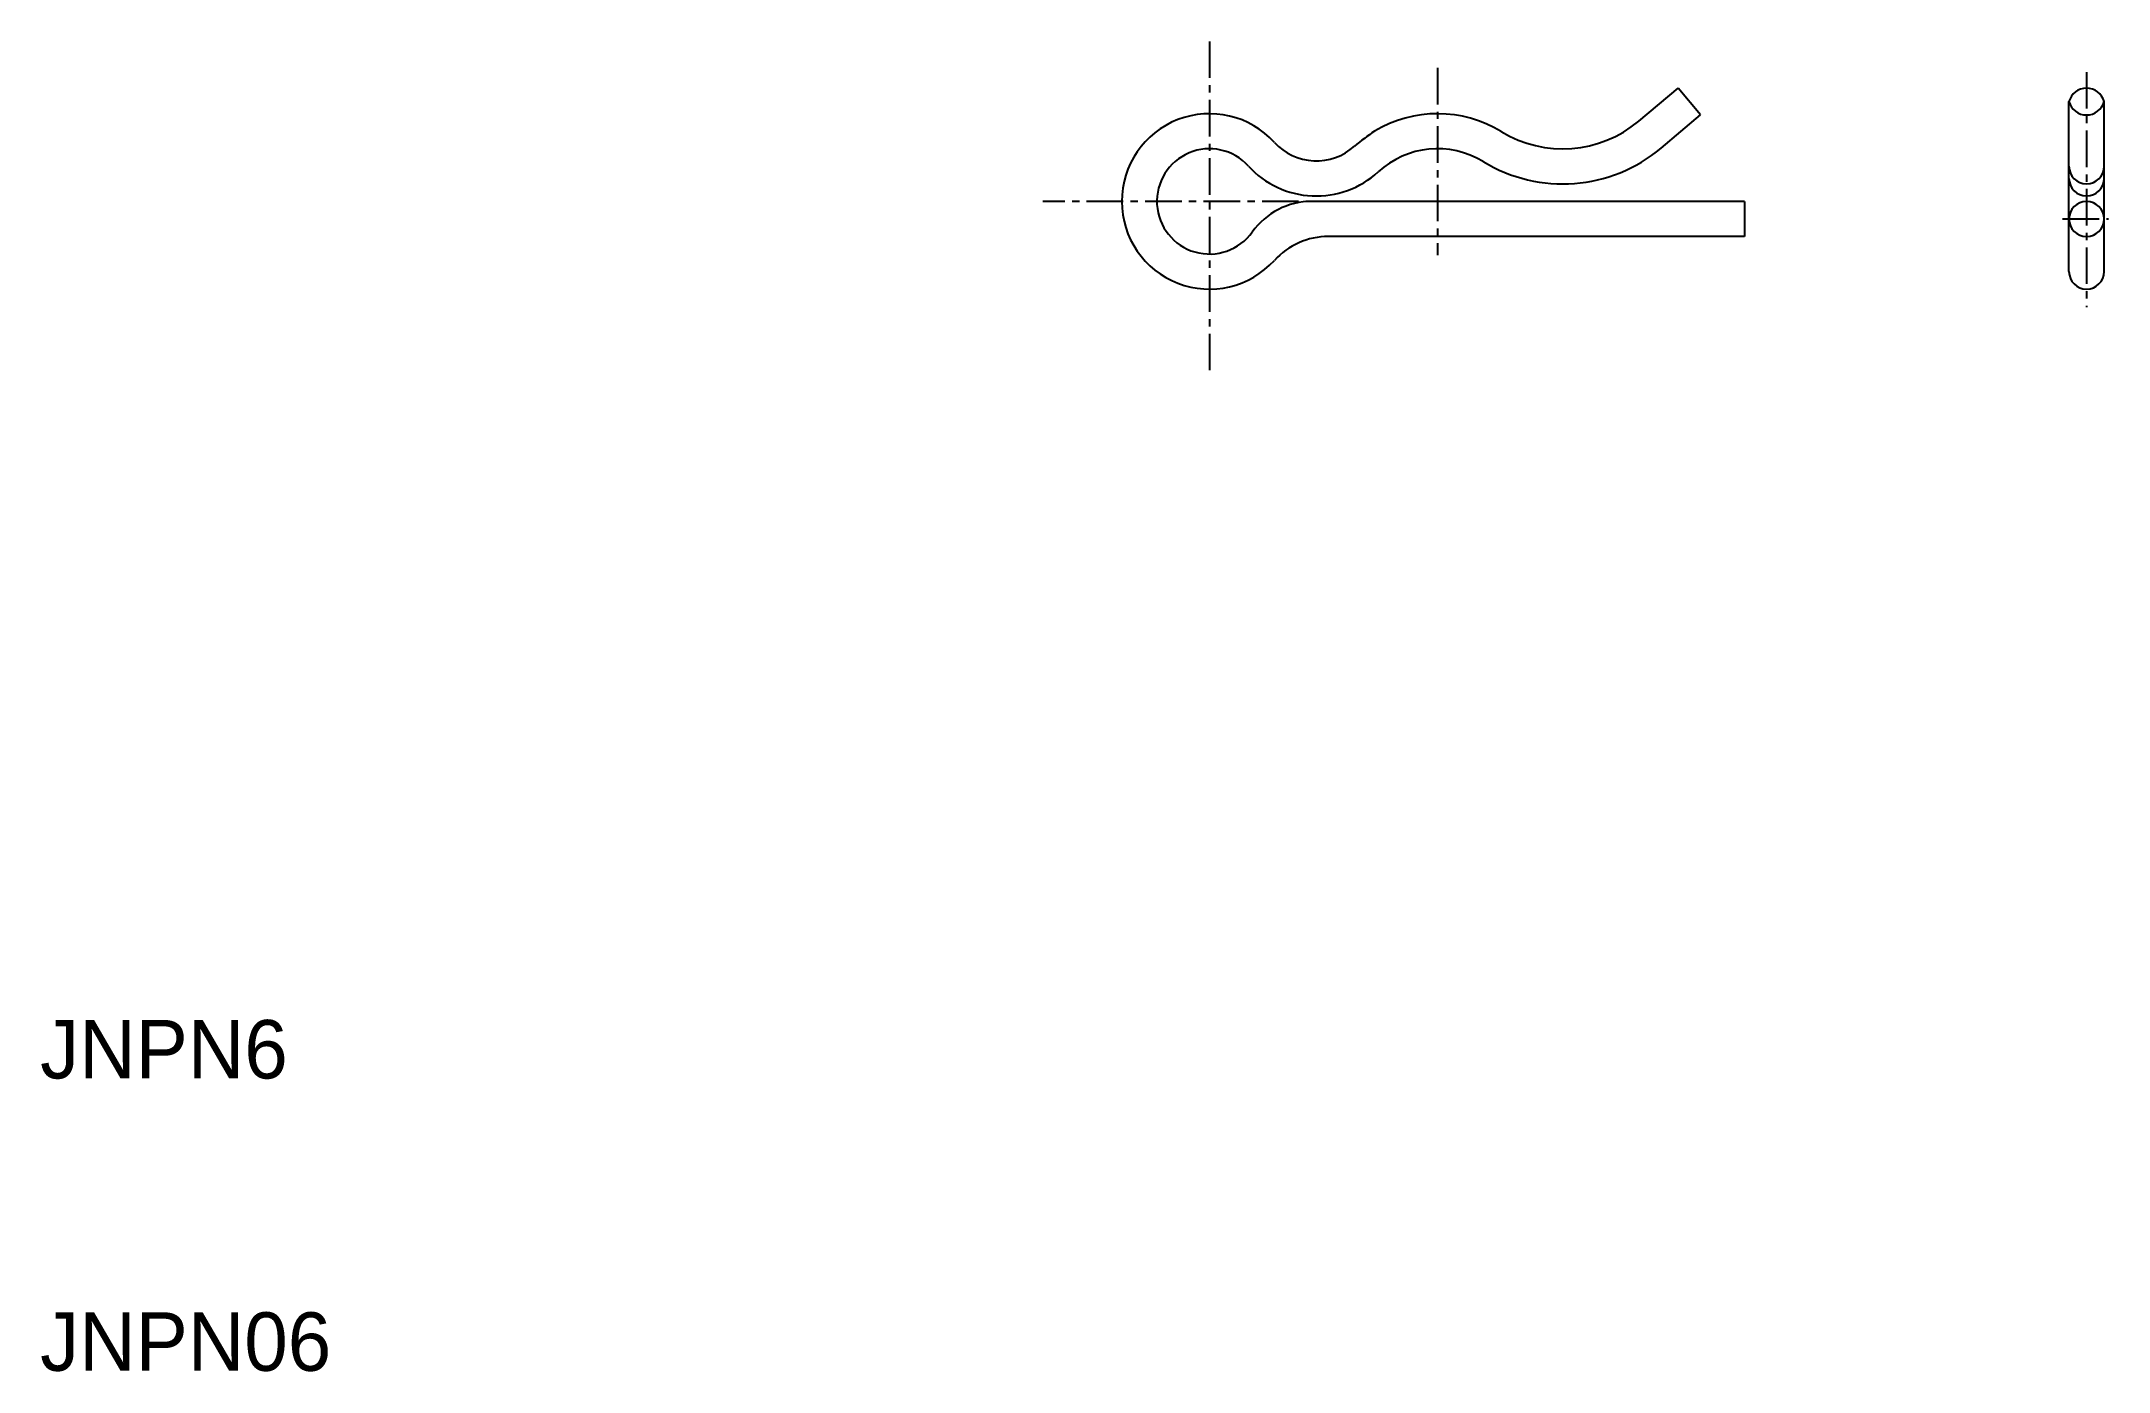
# Model space of a CAD drawing. Extents: x 10 to 80.8, y 10 to 55.5.
import ezdxf

# ---------------------------------------------------------------- set-up
doc = ezdxf.new("R2010")
doc.units = 0
doc.linetypes.add('CENTER', pattern=[2, 1.25, -0.25, 0.25, -0.25])
doc.layers.get('0').update_dxf_attribs({"linetype": 'CONTINUOUS'})
doc.layers.add('CENTER', color=1, linetype='CENTER')

msp = doc.modelspace()

# ---------------------------------------------------------------- linework, layer by layer
at = {"color": 7, "linetype": 'CONTINUOUS'}
for p, q in [((64.683226, 52.746273), (66.028655, 53.875221)), ((66.8, 52.955968), (66.028655, 53.875221)), ((79.4, 47.6), (79.4, 53.415595)), ((80.6, 47.6), (80.6, 53.415595)), ((65.454571, 51.827019), (66.8, 52.955968)), ((68.3, 50), (53.498571, 50)), ((68.3, 50), (68.3, 48.8)), ((68.3, 48.8), (54.069398, 48.8))]:
    msp.add_line(p, q, dxfattribs=at)
for centre, radius, start, end in [((80, 53.253786), 0.621436, 15.092561, 164.907439), ((80, 53.577404), 0.621436, 195.092561, 344.907439), ((50, 50), 3, 42.287569, 317.722092), ((63.274398, 41.459877), 13.341912, 124.886472, 128.546031), ((57.8, 48.8), 4.2, 58.699179, 120.894667), ((62.083364, 55.844668), 4.044668, 238.699179, 310), ((50, 50), 1.8, 42.287569, 324.451256), ((53.651567, 53.321222), 1.936037, 222.287569, 312.537836), ((57.8, 48.8), 3, 58.699179, 132.537836), ((62.083364, 55.844668), 5.244668, 238.699179, 310), ((53.651567, 53.321222), 3.136037, 222.287569, 312.537836), ((80, 51.2), 0.6, 180, 0), ((80, 50.785185), 0.6, 180, 0), ((53.498571, 47.5), 2.5, 90, 144.451256), ((80, 49.4), 0.6, 0, 180), ((54.069398, 46.3), 2.5, 90, 137.722092), ((80, 49.4), 0.6, 180, 0), ((80, 47.6), 0.6, 180, 0)]:
    msp.add_arc(centre, radius, start, end, dxfattribs=at)
at = {"layer": 'CENTER', "color": 1, "linetype": 'CENTER'}
for p, q in [((50, 55.475112), (50, 43.98374)), ((57.8, 54.569445), (57.8, 48.161234)), ((80, 54.425226), (80, 46.380225)), ((55.04812, 50), (44.300226, 50)), ((79.181835, 49.4), (80.756919, 49.4))]:
    msp.add_line(p, q, dxfattribs=at)

# ---------------------------------------------------------------- texts
at = {"color": 7, "linetype": 'CONTINUOUS'}
for s, p in [('JNPN6', (10, 20)), ('JNPN06', (10, 10))]:
    msp.add_text(s, height=2, dxfattribs=at).set_placement(p)

doc.saveas('drawing.dxf')
